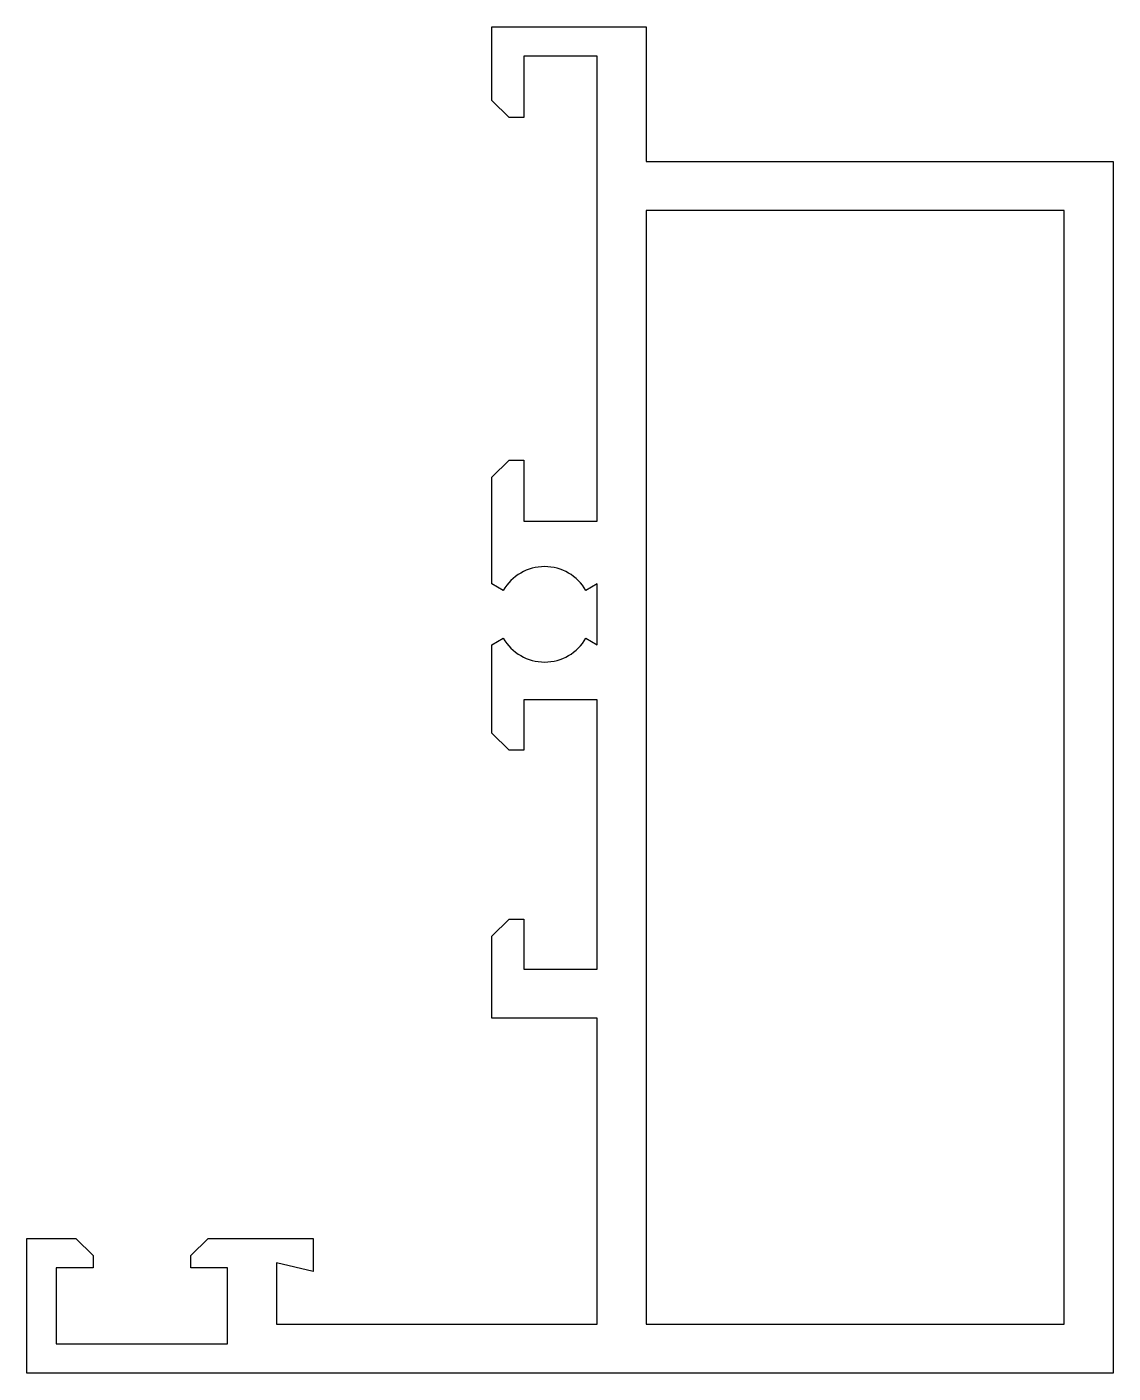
# Model space of a CAD drawing. Extents: x 354.9 to 399.3, y 182.8 to 237.8.
import ezdxf

# ---------------------------------------------------------------- set-up
doc = ezdxf.new("R2010")
doc.units = 0
doc.header["$LTSCALE"] = 15
doc.layers.add('MAVI', color=7, linetype='CONTINUOUS')
doc.layers.add('METAL', color=7, linetype='CONTINUOUS')

msp = doc.modelspace()

# ---------------------------------------------------------------- linework, layer by layer
at = {"layer": 'MAVI', "color": 0, "linetype": 'CONTINUOUS'}
msp.add_lwpolyline([(363.091, 187.132), (361.591, 187.132), (361.591, 187.632), (362.291, 188.332), (366.591, 188.332), (366.591, 186.982), (365.091, 187.332), (365.091, 184.832), (378.191, 184.832), (378.191, 197.332), (373.891, 197.332), (373.891, 200.682), (374.591, 201.382), (375.191, 201.382), (375.191, 199.332), (378.191, 199.332), (378.191, 210.332), (375.191, 210.332), (375.191, 208.281), (374.591, 208.281), (373.891, 208.981), (373.891, 212.591), (374.353, 212.857), (374.353, 212.857, 0.57735), (377.73, 212.857), (377.73, 212.857), (378.191, 212.591), (378.191, 215.073), (377.73, 214.807), (377.73, 214.807, 0.57735), (374.353, 214.807), (374.353, 214.807), (373.891, 215.073), (373.891, 219.432), (374.591, 220.132), (375.191, 220.132), (375.191, 217.632), (378.191, 217.632), (378.191, 236.632), (375.191, 236.632), (375.191, 234.132), (374.591, 234.132), (373.891, 234.832), (373.891, 237.832), (380.191, 237.832), (380.191, 232.332), (399.265, 232.332), (399.265, 182.832), (354.891, 182.832), (354.891, 188.332), (356.891, 188.332), (357.591, 187.632), (357.591, 187.132), (356.091, 187.132), (356.091, 184.032), (363.091, 184.032)], format="xyb", close=True, dxfattribs=at)
at = {"layer": 'METAL', "color": 0, "linetype": 'CONTINUOUS'}
msp.add_lwpolyline([(380.191, 230.332), (380.191, 184.832), (397.265, 184.832), (397.265, 230.332)], close=True, dxfattribs=at)

doc.saveas('drawing.dxf')
